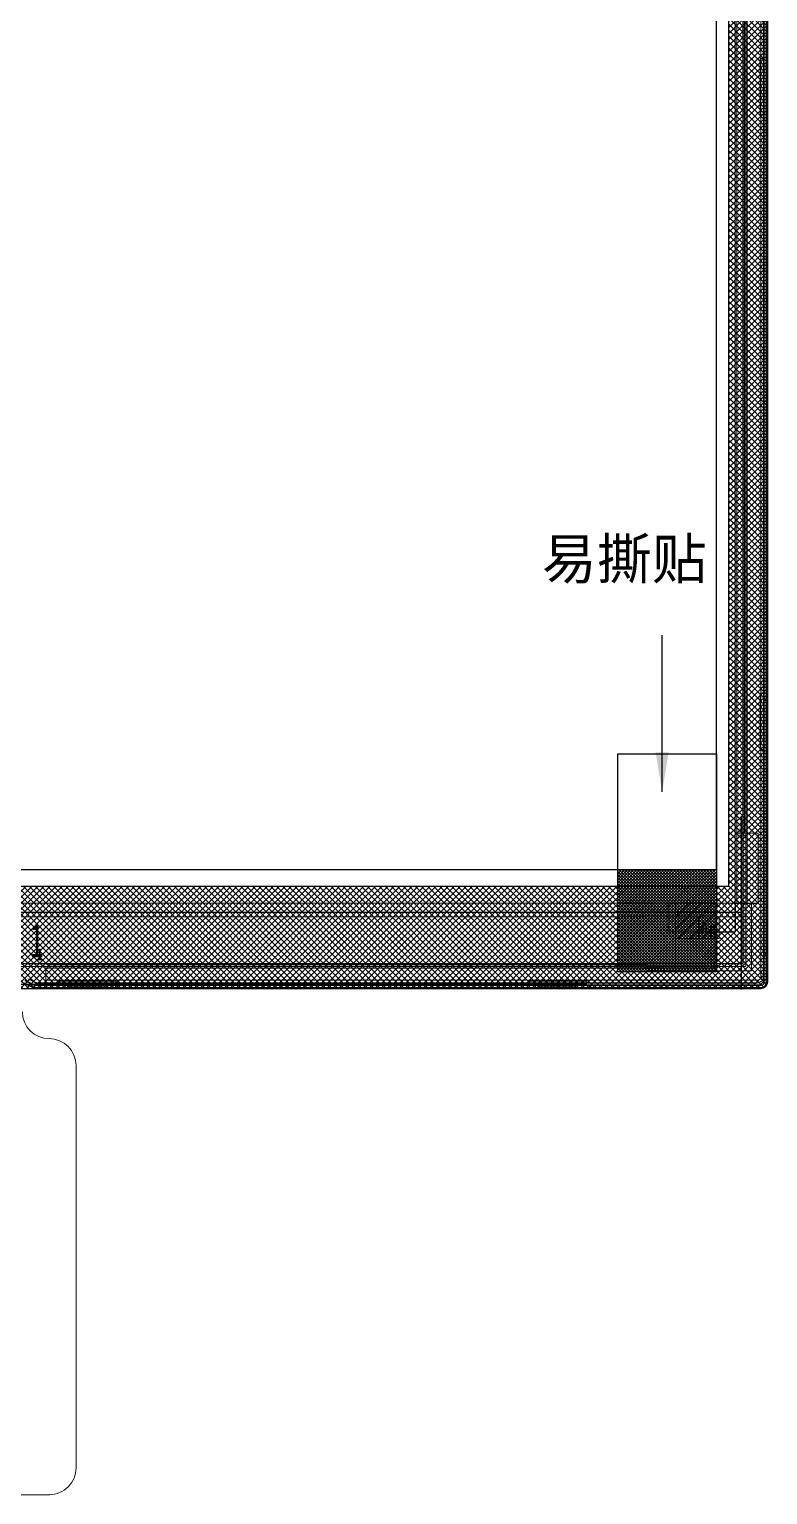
# Model space of a CAD drawing. Header units: millimetres. Extents: x 20850 to 34255, y -4073 to 3090.
# Drawn here: x 22494 to 22549, y 2422 to 2531.1 of the extents above; entities that cross this region are included whole.
import ezdxf

# ---------------------------------------------------------------- set-up
doc = ezdxf.new("R2010")
doc.units = ezdxf.units.MM
doc.header["$LTSCALE"] = 0.2
for name, color, linetype, lineweight in [('DIM（标注）', 3, 'Continuous', 0), ('LCD', 1, 'Continuous', 13), ('标注', 6, 'Continuous', 18), ('胶框', 7, 'Continuous', 5)]:
    doc.layers.add(name, color=color, linetype=linetype, lineweight=lineweight)
doc.layers.add('下铁框', color=5, linetype='Continuous')
doc.styles.get("Standard").update_dxf_attribs({"font": 'simkai.ttf', "width": 0.58, "height": 8})
doc.styles.add('宋体', font='', dxfattribs={"height": 3})
doc.styles.add('工程', font='')
doc.styles.get('宋体').set_extended_font_data('SimSun')
doc.styles.get('工程').set_extended_font_data('SimSun')
doc.dimstyles.new('ISO-25', dxfattribs={"dimtxt": 2.5, "dimasz": 2.5, "dimexe": 1.25, "dimexo": 0.625, "dimtad": 1, "dimtxsty": 'Standard', "dimcen": 2.5, "dimadec": 0, "dimazin": 0, "dimtfac": 1, "dimtmove": 0, "dimatfit": 3, "dimfxl": 1, "dimarcsym": 0})
doc.dimstyles.new('XCY', dxfattribs={"dimtxt": 4, "dimasz": 1.5, "dimexe": 0.6, "dimexo": 0.6, "dimgap": 0.5, "dimtad": 0, "dimzin": 1, "dimdsep": 46, "dimtxsty": '工程', "dimcen": 1.5, "dimclrd": 3, "dimclre": 3, "dimclrt": 3, "dimadec": 0, "dimazin": 0, "dimtfac": 1, "dimtmove": 0, "dimatfit": 3, "dimfxl": 1, "dimtolj": 1, "dimtzin": 0, "dimlwd": -1, "dimlwe": -1, "dimarcsym": 0})

# ---------------------------------------------------------------- blocks, each defined once
blk = doc.blocks.new('7')
at = {"layer": '下铁框', "color": 4}
for p, q in [((-3071.29, 1829.16), (-3071.29, 2056.71)), ((-3071.09, 1829.16), (-3071.09, 2056.71)), ((-3071.59, 1897.97), (-3071.29, 1897.97)), ((-3071.59, 1897.97), (-3071.59, 1893.77)), ((-3071.59, 1893.77), (-3071.29, 1893.77)), ((-3071.59, 1850.7), (-3071.29, 1850.7)), ((-3071.59, 1850.7), (-3071.59, 1846.5)), ((-3071.59, 1846.5), (-3071.29, 1846.5)), ((-3071.09, 1831.26), (-3071.29, 1831.26)), ((-3126.39, 1829.11), (-3125.69, 1828.76)), ((-3126.34, 1829.31), (-3125.64, 1828.96)), ((-3125.69, 1828.76), (-3125.52, 1828.76)), ((-3125.64, 1828.96), (-3071.49, 1828.96)), ((-3125.52, 1828.76), (-3071.49, 1828.76)), ((-3123.76, 1829.26), (-3123.76, 1828.96)), ((-3119.56, 1829.26), (-3123.76, 1829.26)), ((-3119.56, 1829.26), (-3119.56, 1828.96)), ((-3119.56, 1828.76), (-3119.56, 1828.96)), ((-3088.76, 1829.26), (-3088.76, 1828.96)), ((-3084.56, 1829.26), (-3088.76, 1829.26)), ((-3084.56, 1829.26), (-3084.56, 1828.96)), ((-3073.59, 1828.76), (-3073.59, 1828.96))]:
    blk.add_line(p, q, dxfattribs=at)
for radius in [0.4, 0.2]:
    blk.add_arc((-3071.49, 1829.16), radius, 270, 360, dxfattribs=at)
blk = doc.blocks.new('A$C16496DF1')
h = blk.add_hatch()
h.set_pattern_fill('ANSI31', scale=0.2, style=0)
h.set_pattern_definition([(45, (-2453.31535, -350.09796), (-0.4490128, 0.4490128), [])])
h.paths.add_polyline_path([(136.15, 20.27), (139.15, 20.27), (139.15, 17.66), (136.15, 17.66)])
at = {"color": 7}
blk.add_line((141.8, 20.27), (140.71, 20.27), dxfattribs=at)
for points in [[(139.15, 20.27), (136.15, 20.27), (136.15, 15.45), (139.15, 15.45)], [(136.15, 20.27), (139.15, 20.27), (139.15, 17.66), (136.15, 17.66)], [(139.15, 17.66), (136.15, 17.66), (136.15, 15.45), (139.15, 15.45)]]:
    blk.add_lwpolyline(points, close=True, dxfattribs=at)
at = {"layer": '胶框', "color": 7, "lineweight": 0}
for p, q in [((142.7, 14.83), (142.7, 241.73)), ((142.7, 14.83), (142.7, 241.73)), ((140.71, 20.27), (140.71, 240.75)), ((141.48, 20.27), (141.48, 241.15)), ((143, 82.64), (142.7, 82.64)), ((143, 79.64), (143, 82.64)), ((143, 79.64), (142.7, 79.64)), ((143, 35.37), (142.7, 35.37)), ((143, 32.37), (143, 35.37)), ((143, 32.37), (142.7, 32.37)), ((140.71, 20.27), (2.29, 20.27)), ((141.8, 15.23), (141.8, 20.27)), ((89.47, 15.45), (138.3, 15.45)), ((138.3, 15.45), (138.6, 15.23)), ((88.53, 14.38), (88.04, 14.63)), ((88.75, 14.33), (142.2, 14.33)), ((89.27, 14.33), (89.27, 15.25)), ((90.88, 14.33), (90.88, 14.03)), ((93.88, 14.33), (93.88, 14.03)), ((125.88, 14.33), (125.88, 14.03)), ((128.88, 14.33), (128.88, 14.03)), ((141.8, 15.23), (138.6, 15.23)), ((93.88, 14.03), (90.88, 14.03)), ((128.88, 14.03), (125.88, 14.03))]:
    blk.add_line(p, q, dxfattribs=at)
for centre, radius, start, end in [((89.47, 15.25), 0.2, 90, 180), ((88.75, 14.83), 0.5, 243.4349, 270), ((142.2, 14.83), 0.5, 270, 0)]:
    blk.add_arc(centre, radius, start, end, dxfattribs=at)
at = {"layer": 'DIM（标注）', "color": 4, "linetype": 'Continuous'}
blk.add_blockref('7', (3214.04, -1814.78), dxfattribs=at)

msp = doc.modelspace()

# ---------------------------------------------------------------- hatches: boundary and pattern name
h = msp.add_hatch()
h.set_pattern_fill('ANSI37', scale=0.1, style=0)
h.set_pattern_definition([(45, (17612.70704, 2031.4034), (-0.224506403, 0.224506403), []), (135, (17612.70704, 2031.4034), (-0.224506403, -0.224506403), [])])
edge = h.paths.add_edge_path()
edge.add_line((22549.0097, 2460.1747), (22549.0097, 2687.6827))
edge.add_arc((22548.4097, 2687.6827), 0.6, 0, 90)
edge.add_line((22548.4097, 2688.2827), (22406.6097, 2688.2827))
edge.add_arc((22406.6097, 2687.6827), 0.6, 90, 180)
edge.add_line((22406.0097, 2687.6827), (22406.0097, 2460.1747))
edge.add_arc((22406.5097, 2460.1747), 0.5, 180, 270)
edge.add_line((22406.5097, 2459.6747), (22548.5097, 2459.6747))
edge.add_arc((22548.5097, 2460.1747), 0.5, 270, 360)
h.paths.add_polyline_path([(22546.0897, 2467.2547), (22408.9297, 2467.2547), (22408.9297, 2686.0007), (22546.0897, 2686.0007)], flags=16)
h = msp.add_hatch()
h.set_pattern_fill('ANSI37', scale=0.05, style=0)
h.set_pattern_definition([(45, (17612.70704, 2031.4034), (-0.1122532015, 0.1122532015), []), (135, (17612.70704, 2031.4034), (-0.1122532015, -0.1122532015), [])])
h.paths.add_polyline_path([(22545.1897, 2468.5247), (22537.8445, 2468.5247), (22537.8445, 2460.9143), (22545.1897, 2460.9143)])

# ---------------------------------------------------------------- linework, layer by layer
at = {"color": 7, "lineweight": 0}
for p, q in [((22548.5097, 2460.5827), (22548.5097, 2687.4827)), ((22548.5097, 2460.5827), (22548.5097, 2687.4827)), ((22548.7097, 2460.5827), (22548.7097, 2687.4827)), ((22548.7097, 2460.5827), (22548.7097, 2687.4827)), ((22546.5897, 2466.0267), (22546.5897, 2626.6827)), ((22547.2897, 2471.2267), (22547.2897, 2621.9827)), ((22549.0097, 2528.3927), (22548.7097, 2528.3927)), ((22549.0097, 2525.3927), (22549.0097, 2528.3927)), ((22549.0097, 2525.3927), (22548.7097, 2525.3927)), ((22549.0097, 2481.1277), (22548.7097, 2481.1277)), ((22549.0097, 2478.1277), (22549.0097, 2481.1277)), ((22549.0097, 2478.1277), (22548.7097, 2478.1277)), ((22548.2897, 2471.2267), (22546.5897, 2471.2267)), ((22548.2897, 2466.0267), (22548.2897, 2471.2267)), ((22546.5897, 2466.0267), (22408.4297, 2466.0267)), ((22547.8097, 2460.9857), (22547.8097, 2466.0267)), ((22495.4747, 2461.4227), (22539.9097, 2461.4227)), ((22539.9097, 2461.4227), (22540.2097, 2460.9857)), ((22494.4353, 2460.1355), (22493.9465, 2460.3799)), ((22495.2747, 2460.0827), (22495.2747, 2461.2227)), ((22495.2747, 2460.2827), (22548.2097, 2460.2827)), ((22540.2097, 2460.9857), (22547.8097, 2460.9857)), ((22548.2097, 2460.2827), (22548.2097, 2460.0827)), ((22548.5097, 2460.5827), (22548.7097, 2460.5827)), ((22494.6589, 2460.0827), (22548.2097, 2460.0827)), ((22496.8897, 2460.0827), (22496.8897, 2459.7827)), ((22499.8897, 2459.7827), (22496.8897, 2459.7827)), ((22499.8897, 2460.0827), (22499.8897, 2459.7827)), ((22531.8897, 2460.0827), (22531.8897, 2459.7827)), ((22534.8897, 2459.7827), (22531.8897, 2459.7827)), ((22534.8897, 2460.0827), (22534.8897, 2459.7827))]:
    msp.add_line(p, q, dxfattribs=at)
at = {"color": 7}
for p, q in [((22537.8445, 2468.5247), (22545.1897, 2468.5247)), ((22537.8445, 2468.5247), (22545.1897, 2468.5247)), ((22541.5897, 2466.0267), (22541.5897, 2463.8767)), ((22546.5897, 2466.0267), (22548.2897, 2466.0267)), ((22546.5897, 2466.0267), (22546.5897, 2463.8767)), ((22546.5897, 2463.8767), (22541.5897, 2463.8767))]:
    msp.add_line(p, q, dxfattribs=at)
msp.add_lwpolyline([(22549.0097, 2460.1747), (22549.0097, 2687.6827, 0.41421356), (22548.4097, 2688.2827), (22406.6097, 2688.2827, 0.41421356), (22406.0097, 2687.6827), (22406.0097, 2460.1747, 0.41421356), (22406.5097, 2459.6747), (22548.5097, 2459.6747, 0.41421356)], format="xyb", close=True, dxfattribs=at)
at = {"ltscale": 3}
msp.add_lwpolyline([(22535.4787, 2459.9545), (22416.0769, 2459.9547, 0.19891536), (22415.9355, 2459.8961), (22415.7726, 2459.7332, -0.198915), (22415.714, 2459.6747), (22406.5097, 2459.6747, -0.41421356), (22406.0097, 2460.1747), (22406.0097, 2687.7247, -0.41421356), (22406.5097, 2688.2247), (22548.4097, 2688.2247, -0.41421356), (22548.9097, 2687.7247), (22548.9097, 2460.1747, -0.41421356), (22548.4097, 2459.6747), (22535.9656, 2459.6747, -0.198915), (22535.9071, 2459.7332), (22535.8322, 2459.8081)], format="xyb", dxfattribs=at)
at = {"color": 7}
for points in [[(22407.8297, 2461.5247), (22547.1897, 2461.5247), (22547.1897, 2687.1007), (22407.8297, 2687.1007)], [(22546.0897, 2467.2547), (22408.9297, 2467.2547), (22408.9297, 2686.0007), (22546.0897, 2686.0007)], [(22545.1897, 2468.5247), (22545.1897, 2685.1007), (22409.8297, 2685.1007), (22409.8297, 2468.5247)], [(22537.8445, 2477.1479), (22545.1897, 2477.1479), (22545.1897, 2460.9143), (22537.8445, 2460.9143)]]:
    msp.add_lwpolyline(points, close=True, dxfattribs=at)
msp.add_lwpolyline([(22407.8297, 2465.3607), (22547.1897, 2465.3607)], dxfattribs=at)
at = {"color": 7, "lineweight": 0}
for centre, radius, start, end in [((22548.2097, 2460.5827), 0.5, 270, 0), ((22548.2097, 2460.5827), 0.3, 270, 0), ((22494.6589, 2460.5827), 0.5, 243.434949, 270)]:
    msp.add_arc(centre, radius, start, end, dxfattribs=at)
at = {"layer": '标注', "color": 1}
for p, q in [((22497.5263, 2423.9655), (22497.5263, 2453.9361)), ((22439.1496, 2421.9684), (22495.5805, 2421.9663))]:
    msp.add_line(p, q, dxfattribs=at)
at = {"layer": '标注', "color": 6}
for points in [[(22407.6297, 2687.1007), (22547.3897, 2687.1007), (22547.3897, 2461.3007), (22407.6297, 2461.3007)], [(22407.6297, 2687.1007), (22547.3897, 2687.1007), (22547.3897, 2465.0007), (22407.6297, 2465.0007)], [(22407.6297, 2687.1007), (22547.3897, 2687.1007), (22547.3897, 2461.3007), (22407.6297, 2461.3007)], [(22407.6297, 2687.1007), (22547.3897, 2687.1007), (22547.3897, 2465.0007), (22407.6297, 2465.0007)], [(22409.8297, 2685.1007), (22545.1897, 2685.1007), (22545.1897, 2468.5247), (22409.8297, 2468.5247)], [(22409.8297, 2685.1007), (22545.1897, 2685.1007), (22545.1897, 2468.5247), (22409.8297, 2468.5247)]]:
    msp.add_lwpolyline(points, close=True, dxfattribs=at)
at = {"layer": '标注', "color": 1}
msp.add_lwpolyline([(22543.8897, 2463.4007), (22545.3897, 2463.4007), (22545.3897, 2465.0007), (22543.8897, 2465.0007)], close=True, dxfattribs=at)
msp.add_lwpolyline([(22543.8897, 2463.4007), (22545.3897, 2463.4007), (22545.3897, 2465.0007), (22543.8897, 2465.0007)], close=True, dxfattribs=at)
for centre, start, end in [((22495.5263, 2457.9361), 180, 270), ((22495.5263, 2453.9361), 0, 90), ((22495.5263, 2423.9655), 269.992212, 0)]:
    msp.add_arc(centre, 2, start, end, dxfattribs=at)

# ---------------------------------------------------------------- block references
at = {"color": 7, "linetype": 'Continuous'}
msp.add_blockref('7', (25620.0504, 630.9771), dxfattribs=at)
at = {"layer": '标注', "color": 1}
msp.add_blockref('A$C16496DF1', (22406.0097, 2445.7449), dxfattribs=at)

# ---------------------------------------------------------------- texts
at = {"color": 7, "lineweight": 13, "insert": (22532.1984, 2493.174), "char_height": 3, "attachment_point": 1, "style": '宋体'}
msp.add_mtext_dynamic_manual_height_columns('{\\C4;易撕贴}', width=36.725485, gutter_width=12.5, heights=[0], dxfattribs=at)
at = {"color": 4, "lineweight": 9, "insert": (22494.1156, 2464.4843), "char_height": 2.5, "width": 0.428216, "attachment_point": 1}
msp.add_mtext('1', dxfattribs=at)
at = {"layer": 'LCD', "color": 4, "style": '宋体'}
for s, p in [('Ag', (22543.9973, 2463.775)), ('Ag', (22543.9973, 2463.775)), ('1', (22494.4995, 2461.7607))]:
    msp.add_text(s, height=0.9, dxfattribs=at).set_placement(p)

# ---------------------------------------------------------------- leaders
at = {"color": 7, "lineweight": 13}
msp.add_leader([(22541.1552, 2474.3145), (22541.1552, 2485.9967)], dimstyle='ISO-25', override={"dimscale": 0.7, "dimtxt": 4.2, "dimasz": 4.2, "dimexe": 0.3, "dimexo": 0.2, "dimgap": 0.2, "dimtad": 0, "dimzin": 1, "dimdsep": 46, "dimcen": 0.5, "dimclrd": 256, "dimclre": 256, "dimclrt": 256, "dimtp": 1.2, "dimtm": 1.2, "dimfxl": 0.18, "dimtolj": 1}, dxfattribs=at)
at = {"color": 7}
msp.add_leader([(22547.0365, 2472.5085), (22547.0365, 2459.5865)], dimstyle='XCY', override={"dimgap": 0.5, "dimtad": 0}, dxfattribs=at)

doc.saveas('drawing.dxf')
